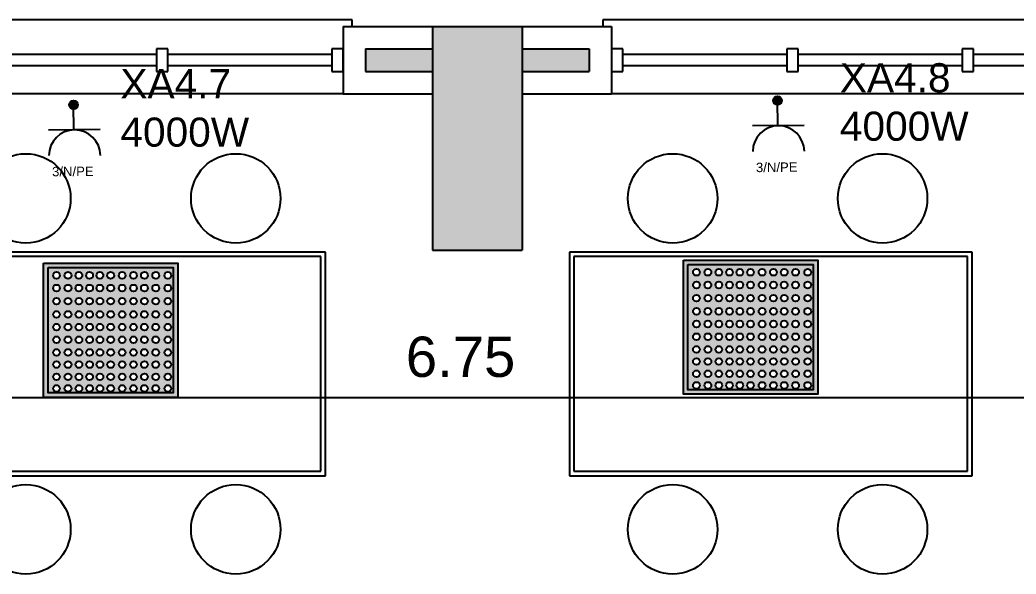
# Model space of a CAD drawing. Header units: metres. Extents: x -11 to 85, y -301 to 135.
# Drawn here: x 38.229 to 42.681, y -101.055 to -98.577 of the extents above; entities that cross this region are included whole.
import ezdxf

# ---------------------------------------------------------------- set-up
doc = ezdxf.new("R2010")
doc.units = ezdxf.units.M
doc.header["$LTSCALE"] = 0.036
doc.header["$PDMODE"] = 2
for name, color, linetype in [('arxitek aorofos', 252, 'Continuous'), ('DIMBLK', 252, 'Continuous'), ('HLEK-SYMBOL', 3, 'Continuous'), ('HLEK_FL001_SYMBOLS', 230, 'Continuous'), ('Parathira', 252, 'Continuous')]:
    doc.layers.add(name, color=color, linetype=linetype)
doc.styles.add('COMU-N', font='arial.ttf')
doc.styles.get("Standard").update_dxf_attribs({"font": 'arial.ttf'})
doc.dimstyles.new('CADWDOT', dxfattribs={"dimscale": 0.1, "dimtxt": 1.8, "dimasz": 0.08, "dimexe": 2, "dimexo": 0, "dimgap": 0.09, "dimtad": 0, "dimrnd": 0.001, "dimzin": 0, "dimdsep": 46, "dimtxsty": 'Standard', "dimblk1": 'ARTDIM', "dimblk2": 'ARTDIM', "dimsah": 1, "dimcen": 0.09, "dimdle": 0.05, "dimse1": 1, "dimse2": 1, "dimadec": 0, "dimazin": 0, "dimtfac": 1, "dimtmove": 0, "dimatfit": 3, "dimldrblk": 'ARTDIM', "dimfxl": 2, "dimtvp": 0.9999, "dimtolj": 1, "dimtzin": 0, "dimarcsym": 0})

# ---------------------------------------------------------------- blocks, each defined once
blk = doc.blocks.new('A$C52D13D70')
at = {"layer": 'Parathira'}
for p, q in [((-0.33, 0.04), (-0.33, -2.44)), ((-0.3, 0.04), (-0.33, 0.04)), ((-0.1, 0), (-0.2, 0)), ((-0.2, 0), (-0.2, -0.05)), ((-0.1, -0.05), (-0.1, 0)), ((0, 0), (0, -2.4)), ((-0.2, -0.05), (-0.1, -0.05)), ((-0.175, -0.05), (-0.175, -0.7833)), ((-0.125, -0.05), (-0.125, -0.7833)), ((-0.1, -0.7833), (-0.2, -0.7833)), ((-0.2, -0.7833), (-0.2, -0.8333)), ((-0.1, -0.8333), (-0.1, -0.7833)), ((-0.2, -0.8333), (-0.1, -0.8333)), ((-0.175, -0.8333), (-0.175, -1.5667)), ((-0.125, -0.8333), (-0.125, -1.5667)), ((-0.1, -1.5667), (-0.2, -1.5667)), ((-0.2, -1.5667), (-0.2, -1.6167)), ((-0.1, -1.6167), (-0.1, -1.5667)), ((-0.2, -1.6167), (-0.1, -1.6167)), ((-0.175, -1.6167), (-0.175, -2.35)), ((-0.125, -1.6167), (-0.125, -2.35)), ((-0.1, -2.35), (-0.2, -2.35)), ((-0.2, -2.35), (-0.2, -2.4)), ((-0.1, -2.4), (-0.1, -2.35)), ((-0.2, -2.4), (-0.1, -2.4)), ((-0.33, -2.44), (-0.3, -2.44))]:
    blk.add_line(p, q, dxfattribs=at)
blk = doc.blocks.new('ARTDIM')
at = {"layer": 'DIMBLK'}
for p, q in [((0, -24.9975), (0, 24.9975)), ((-24.9975, 0), (24.9975, 0))]:
    blk.add_line(p, q, dxfattribs=at)
blk.add_circle((0, 0), 8.25, dxfattribs=at)
blk = doc.blocks.new('*D1093')
at = {"layer": 'arxitek aorofos', "color": 0, "lineweight": -2}
blk.add_line((36.8317, -100.2648), (43.5657, -100.2648), dxfattribs=at)
at = {"layer": 'Defpoints', "color": 0, "transparency": 16777216}
for p in [(36.8237, -99.6075), (43.5737, -99.6075), (43.5737, -100.2648)]:
    blk.add_point(p, dxfattribs=at)
at = {"layer": 'arxitek aorofos', "color": 0, "lineweight": -2, "xscale": 0.008, "yscale": 0.008, "zscale": 0.008, "rotation": 180}
blk.add_blockref('ARTDIM', (36.8237, -100.2648), dxfattribs=at)
at = {"layer": 'arxitek aorofos', "color": 0, "lineweight": -2, "xscale": 0.008, "yscale": 0.008, "zscale": 0.008}
blk.add_blockref('ARTDIM', (43.5737, -100.2648), dxfattribs=at)
at = {"layer": 'arxitek aorofos', "color": 0, "insert": (40.1987, -100.0848), "char_height": 0.18, "attachment_point": 5}
blk.add_mtext('\\A1;6.75', dxfattribs=at)
blk = doc.blocks.new('thranio erga 2')
at = {"layer": 'arxitek aorofos'}
for p, q in [((-8.9619, 41.375), (-8.9619, 40.375)), ((-7.1619, 41.375), (-8.9619, 41.375)), ((-7.1619, 40.375), (-7.1619, 41.375)), ((-8.9419, 41.355), (-8.9419, 40.395)), ((-7.1819, 41.355), (-8.9419, 41.355)), ((-7.1819, 40.395), (-7.1819, 41.355)), ((-8.9419, 40.395), (-7.1819, 40.395)), ((-8.9619, 40.375), (-7.1619, 40.375))]:
    blk.add_line(p, q, dxfattribs=at)
for centre in [(-8.5002, 41.615), (-7.5622, 41.615), (-8.5002, 40.1355), (-7.5622, 40.1355)]:
    blk.add_circle(centre, 0.2, dxfattribs=at)
blk = doc.blocks.new('gJ6_a14')
at = {"linetype": 'Continuous'}
for p, q in [((-0.1176, 0.1119), (0.113, 0.1119)), ((0, 0.1119), (0, 0))]:
    blk.add_line(p, q, dxfattribs=at)
blk.add_arc((-0.0023, 0.2279), 0.1153, 180, 358.9566, dxfattribs=at)
blk = doc.blocks.new('*X1779')
at = {"color": 0}
for p, q in [((15.598, 2.587), (15.737, 2.727)), ((15.598, 2.622), (15.702, 2.727)), ((15.601, 2.607), (15.609, 2.616)), ((15.604, 2.646), (15.605, 2.647)), ((15.605, 2.559), (15.765, 2.719)), ((15.605, 2.577), (15.614, 2.585)), ((15.609, 2.652), (15.618, 2.66)), ((15.614, 2.621), (15.623, 2.63)), ((15.617, 2.536), (15.789, 2.707)), ((15.618, 2.59), (15.627, 2.599)), ((15.623, 2.665), (15.631, 2.674)), ((15.623, 2.559), (15.631, 2.568)), ((15.627, 2.634), (15.636, 2.643)), ((15.631, 2.603), (15.64, 2.612)), ((15.633, 2.516), (15.808, 2.691)), ((15.636, 2.678), (15.645, 2.687)), ((15.636, 2.572), (15.645, 2.581)), ((15.64, 2.647), (15.649, 2.656)), ((15.645, 2.616), (15.654, 2.625)), ((15.649, 2.691), (15.658, 2.7)), ((15.649, 2.585), (15.658, 2.594)), ((15.653, 2.501), (15.824, 2.672)), ((15.654, 2.66), (15.662, 2.669)), ((15.658, 2.63), (15.667, 2.638)), ((15.662, 2.705), (15.671, 2.714)), ((15.662, 2.599), (15.671, 2.607)), ((15.667, 2.674), (15.676, 2.683)), ((15.667, 2.568), (15.676, 2.577)), ((15.671, 2.643), (15.68, 2.652)), ((15.676, 2.718), (15.678, 2.721)), ((15.676, 2.489), (15.836, 2.648)), ((15.676, 2.612), (15.685, 2.621)), ((15.68, 2.687), (15.689, 2.696)), ((15.68, 2.581), (15.689, 2.59)), ((15.685, 2.656), (15.693, 2.665)), ((15.689, 2.625), (15.698, 2.634)), ((15.693, 2.7), (15.702, 2.709)), ((15.693, 2.594), (15.702, 2.603)), ((15.698, 2.669), (15.707, 2.678)), ((15.698, 2.563), (15.707, 2.572)), ((15.702, 2.638), (15.711, 2.647)), ((15.705, 2.482), (15.843, 2.62)), ((15.707, 2.714), (15.715, 2.722)), ((15.707, 2.607), (15.715, 2.616)), ((15.711, 2.683), (15.72, 2.691)), ((15.711, 2.577), (15.72, 2.585)), ((15.715, 2.652), (15.724, 2.66)), ((15.72, 2.727), (15.721, 2.728)), ((15.72, 2.621), (15.729, 2.63)), ((15.724, 2.696), (15.733, 2.705)), ((15.724, 2.59), (15.733, 2.599)), ((15.729, 2.665), (15.738, 2.674)), ((15.729, 2.559), (15.738, 2.568)), ((15.733, 2.634), (15.742, 2.643)), ((15.738, 2.709), (15.746, 2.718)), ((15.738, 2.603), (15.746, 2.612)), ((15.741, 2.482), (15.842, 2.584)), ((15.742, 2.678), (15.751, 2.687)), ((15.742, 2.572), (15.751, 2.581)), ((15.746, 2.647), (15.755, 2.656)), ((15.751, 2.722), (15.752, 2.724)), ((15.751, 2.616), (15.76, 2.625)), ((15.755, 2.691), (15.764, 2.7)), ((15.755, 2.585), (15.764, 2.594)), ((15.76, 2.66), (15.768, 2.669)), ((15.764, 2.63), (15.773, 2.638)), ((15.768, 2.705), (15.777, 2.714)), ((15.768, 2.599), (15.777, 2.607)), ((15.773, 2.674), (15.782, 2.683)), ((15.773, 2.568), (15.782, 2.577)), ((15.777, 2.643), (15.786, 2.652)), ((15.782, 2.612), (15.791, 2.621)), ((15.786, 2.687), (15.795, 2.696)), ((15.786, 2.581), (15.795, 2.59)), ((15.791, 2.656), (15.799, 2.665)), ((15.795, 2.625), (15.804, 2.634)), ((15.799, 2.594), (15.808, 2.603)), ((15.804, 2.669), (15.813, 2.678)), ((15.804, 2.563), (15.813, 2.572)), ((15.808, 2.638), (15.817, 2.647)), ((15.813, 2.607), (15.822, 2.616)), ((15.817, 2.577), (15.826, 2.585)), ((15.822, 2.652), (15.83, 2.66)), ((15.826, 2.621), (15.835, 2.63)), ((15.83, 2.59), (15.839, 2.599)), ((15.839, 2.634), (15.84, 2.635)), ((15.844, 2.603), (15.844, 2.603)), ((15.611, 2.547), (15.618, 2.554)), ((15.627, 2.528), (15.636, 2.537)), ((15.64, 2.541), (15.649, 2.55)), ((15.645, 2.51), (15.654, 2.519)), ((15.654, 2.554), (15.662, 2.563)), ((15.658, 2.523), (15.667, 2.532)), ((15.664, 2.494), (15.671, 2.501)), ((15.671, 2.537), (15.68, 2.546)), ((15.676, 2.506), (15.685, 2.515)), ((15.685, 2.55), (15.693, 2.559)), ((15.689, 2.519), (15.698, 2.528)), ((15.693, 2.488), (15.702, 2.497)), ((15.702, 2.532), (15.711, 2.541)), ((15.707, 2.501), (15.715, 2.51)), ((15.715, 2.546), (15.724, 2.554)), ((15.72, 2.515), (15.729, 2.523)), ((15.724, 2.484), (15.733, 2.493)), ((15.733, 2.528), (15.742, 2.537)), ((15.738, 2.497), (15.746, 2.506)), ((15.746, 2.541), (15.755, 2.55)), ((15.751, 2.51), (15.76, 2.519)), ((15.76, 2.554), (15.768, 2.563)), ((15.764, 2.523), (15.773, 2.532)), ((15.768, 2.493), (15.777, 2.501)), ((15.777, 2.537), (15.786, 2.546)), ((15.782, 2.506), (15.791, 2.515)), ((15.791, 2.55), (15.799, 2.559)), ((15.795, 2.519), (15.804, 2.528)), ((15.808, 2.532), (15.817, 2.541)), ((15.822, 2.546), (15.83, 2.554)), ((15.835, 2.559), (15.835, 2.56))]:
    blk.add_line(p, q, dxfattribs=at)
blk = doc.blocks.new('GJ6_A78')
at = {"layer": 'HLEK-SYMBOL', "color": 0, "linetype": 'Continuous'}
blk.add_circle((0, 0), 0.0989, dxfattribs=at)
at = {"layer": 'HLEK-SYMBOL', "color": 0, "xscale": 0.8, "yscale": 0.8, "zscale": 0.8}
blk.add_blockref('*X1779', (-12.576, -2.084), dxfattribs=at)
blk = doc.blocks.new('priza')
at = {"layer": 'HLEK_FL001_SYMBOLS', "rotation": 180}
blk.add_blockref('gJ6_a14', (87.4, -100.4952), dxfattribs=at)
at = {"layer": 'HLEK_FL001_SYMBOLS', "xscale": 0.1951472641207488, "yscale": 0.1951472641207488, "zscale": 0.1951472641207488}
blk.add_blockref('GJ6_A78', (87.4, -100.4953), dxfattribs=at)
blk = doc.blocks.new('biomixaniki priza 1')
at = {"layer": 'HLEK_FL001_SYMBOLS'}
blk.add_blockref('priza', (376.9186, 124.9321), dxfattribs=at)
at = {"layer": 'HLEK_FL001_SYMBOLS', "ltscale": 5}
blk.add_text('3/N/PE', height=0.042, dxfattribs=at).set_placement((464.2192, 24.1181))
blk = doc.blocks.new('led 46W tetragono')
at = {"layer": 'HLEK_FL001_SYMBOLS'}
h = blk.add_hatch(color=256, dxfattribs=at)
h.dxf.hatch_style = 1
h.paths.add_polyline_path([(104.7283, -8.1225), (104.7283, -8.7225), (105.3283, -8.7225), (105.3283, -8.1225)])
h.paths.add_polyline_path([(105.3083, -8.1425), (105.3083, -8.7025), (104.7483, -8.7025), (104.7483, -8.1425)], flags=16)
h.paths.add_polyline_path([(104.9493, -8.1771, -1), (104.9193, -8.1771, -1)], flags=0)
h.paths.add_polyline_path([(104.9954, -8.1771, -1), (104.9654, -8.1771, -1)], flags=0)
h.paths.add_polyline_path([(104.9014, -8.1771, -1), (104.8714, -8.1771, -1)], flags=0)
h.paths.add_polyline_path([(105.0432, -8.1771, -1), (105.0133, -8.1771, -1)], flags=0)
h.paths.add_polyline_path([(104.9493, -8.2338, -1), (104.9193, -8.2338, -1)], flags=0)
h.paths.add_polyline_path([(104.9954, -8.2338, -1), (104.9654, -8.2338, -1)], flags=0)
h.paths.add_polyline_path([(104.9014, -8.2338, -1), (104.8714, -8.2338, -1)], flags=0)
h.paths.add_polyline_path([(104.8526, -8.1771, -1), (104.8227, -8.1771, -1)], flags=0)
h.paths.add_polyline_path([(105.0432, -8.2338, -1), (105.0133, -8.2338, -1)], flags=0)
h.paths.add_polyline_path([(105.0946, -8.1771, -1), (105.0647, -8.1771, -1)], flags=0)
h.paths.add_polyline_path([(104.8526, -8.2338, -1), (104.8227, -8.2338, -1)], flags=0)
h.paths.add_polyline_path([(105.0946, -8.2338, -1), (105.0647, -8.2338, -1)], flags=0)
h.paths.add_polyline_path([(104.9493, -8.2927, -1), (104.9193, -8.2927, -1)], flags=0)
h.paths.add_polyline_path([(104.9954, -8.2927, -1), (104.9654, -8.2927, -1)], flags=0)
h.paths.add_polyline_path([(104.8012, -8.1771, -1), (104.7713, -8.1771, -1)], flags=0)
h.paths.add_polyline_path([(104.9014, -8.2927, -1), (104.8714, -8.2927, -1)], flags=0)
h.paths.add_polyline_path([(105.0432, -8.2927, -1), (105.0133, -8.2927, -1)], flags=0)
h.paths.add_polyline_path([(105.1452, -8.1771, -1), (105.1152, -8.1771, -1)], flags=0)
h.paths.add_polyline_path([(104.8012, -8.2338, -1), (104.7713, -8.2338, -1)], flags=0)
h.paths.add_polyline_path([(104.8526, -8.2927, -1), (104.8227, -8.2927, -1)], flags=0)
h.paths.add_polyline_path([(105.1452, -8.2338, -1), (105.1152, -8.2338, -1)], flags=0)
h.paths.add_polyline_path([(105.0946, -8.2927, -1), (105.0647, -8.2927, -1)], flags=0)
h.paths.add_polyline_path([(104.9493, -8.3517, -1), (104.9193, -8.3517, -1)], flags=0)
h.paths.add_polyline_path([(104.9954, -8.3517, -1), (104.9654, -8.3517, -1)], flags=0)
h.paths.add_polyline_path([(105.1939, -8.1771, -1), (105.164, -8.1771, -1)], flags=0)
h.paths.add_polyline_path([(104.9014, -8.3517, -1), (104.8714, -8.3517, -1)], flags=0)
h.paths.add_polyline_path([(105.0432, -8.3517, -1), (105.0133, -8.3517, -1)], flags=0)
h.paths.add_polyline_path([(104.8012, -8.2927, -1), (104.7713, -8.2927, -1)], flags=0)
h.paths.add_polyline_path([(105.1452, -8.2927, -1), (105.1152, -8.2927, -1)], flags=0)
h.paths.add_polyline_path([(105.1939, -8.2338, -1), (105.164, -8.2338, -1)], flags=0)
h.paths.add_polyline_path([(104.8526, -8.3517, -1), (104.8227, -8.3517, -1)], flags=0)
h.paths.add_polyline_path([(105.0946, -8.3517, -1), (105.0647, -8.3517, -1)], flags=0)
h.paths.add_polyline_path([(105.1939, -8.2927, -1), (105.164, -8.2927, -1)], flags=0)
h.paths.add_polyline_path([(105.2445, -8.1771, -1), (105.2145, -8.1771, -1)], flags=0)
h.paths.add_polyline_path([(104.8012, -8.3517, -1), (104.7713, -8.3517, -1)], flags=0)
h.paths.add_polyline_path([(104.9493, -8.4083, -1), (104.9193, -8.4083, -1)], flags=0)
h.paths.add_polyline_path([(104.9954, -8.4083, -1), (104.9654, -8.4083, -1)], flags=0)
h.paths.add_polyline_path([(105.1452, -8.3517, -1), (105.1152, -8.3517, -1)], flags=0)
h.paths.add_polyline_path([(104.9014, -8.4083, -1), (104.8714, -8.4083, -1)], flags=0)
h.paths.add_polyline_path([(105.0432, -8.4083, -1), (105.0133, -8.4083, -1)], flags=0)
h.paths.add_polyline_path([(105.2445, -8.2338, -1), (105.2145, -8.2338, -1)], flags=0)
h.paths.add_polyline_path([(104.8526, -8.4083, -1), (104.8227, -8.4083, -1)], flags=0)
h.paths.add_polyline_path([(105.0946, -8.4083, -1), (105.0647, -8.4083, -1)], flags=0)
h.paths.add_polyline_path([(105.1939, -8.3517, -1), (105.164, -8.3517, -1)], flags=0)
h.paths.add_polyline_path([(105.2445, -8.2927, -1), (105.2145, -8.2927, -1)], flags=0)
h.paths.add_polyline_path([(104.8012, -8.4083, -1), (104.7713, -8.4083, -1)], flags=0)
h.paths.add_polyline_path([(105.1452, -8.4083, -1), (105.1152, -8.4083, -1)], flags=0)
h.paths.add_polyline_path([(105.2985, -8.1771, -1), (105.2686, -8.1771, -1)], flags=0)
h.paths.add_polyline_path([(104.9493, -8.465, -1), (104.9193, -8.465, -1)], flags=0)
h.paths.add_polyline_path([(104.9954, -8.465, -1), (104.9654, -8.465, -1)], flags=0)
h.paths.add_polyline_path([(104.9014, -8.465, -1), (104.8714, -8.465, -1)], flags=0)
h.paths.add_polyline_path([(105.0432, -8.465, -1), (105.0133, -8.465, -1)], flags=0)
h.paths.add_polyline_path([(105.2985, -8.2338, -1), (105.2686, -8.2338, -1)], flags=0)
h.paths.add_polyline_path([(105.2445, -8.3517, -1), (105.2145, -8.3517, -1)], flags=0)
h.paths.add_polyline_path([(104.8526, -8.465, -1), (104.8227, -8.465, -1)], flags=0)
h.paths.add_polyline_path([(105.1939, -8.4083, -1), (105.164, -8.4083, -1)], flags=0)
h.paths.add_polyline_path([(105.0946, -8.465, -1), (105.0647, -8.465, -1)], flags=0)
h.paths.add_polyline_path([(105.2985, -8.2927, -1), (105.2686, -8.2927, -1)], flags=0)
h.paths.add_polyline_path([(104.8012, -8.465, -1), (104.7713, -8.465, -1)], flags=0)
h.paths.add_polyline_path([(105.1452, -8.465, -1), (105.1152, -8.465, -1)], flags=0)
h.paths.add_polyline_path([(105.2445, -8.4083, -1), (105.2145, -8.4083, -1)], flags=0)
h.paths.add_polyline_path([(104.9493, -8.5217, -1), (104.9193, -8.5217, -1)], flags=0)
h.paths.add_polyline_path([(104.9954, -8.5217, -1), (104.9654, -8.5217, -1)], flags=0)
h.paths.add_polyline_path([(105.2985, -8.3517, -1), (105.2686, -8.3517, -1)], flags=0)
h.paths.add_polyline_path([(104.9014, -8.5217, -1), (104.8714, -8.5217, -1)], flags=0)
h.paths.add_polyline_path([(105.0432, -8.5217, -1), (105.0133, -8.5217, -1)], flags=0)
h.paths.add_polyline_path([(105.1939, -8.465, -1), (105.164, -8.465, -1)], flags=0)
h.paths.add_polyline_path([(104.8526, -8.5217, -1), (104.8227, -8.5217, -1)], flags=0)
h.paths.add_polyline_path([(105.0946, -8.5217, -1), (105.0647, -8.5217, -1)], flags=0)
h.paths.add_polyline_path([(104.8012, -8.5217, -1), (104.7713, -8.5217, -1)], flags=0)
h.paths.add_polyline_path([(105.1452, -8.5217, -1), (105.1152, -8.5217, -1)], flags=0)
h.paths.add_polyline_path([(105.2985, -8.4083, -1), (105.2686, -8.4083, -1)], flags=0)
h.paths.add_polyline_path([(105.2445, -8.465, -1), (105.2145, -8.465, -1)], flags=0)
h.paths.add_polyline_path([(104.9493, -8.5761, -1), (104.9193, -8.5761, -1)], flags=0)
h.paths.add_polyline_path([(104.9954, -8.5761, -1), (104.9654, -8.5761, -1)], flags=0)
h.paths.add_polyline_path([(105.1939, -8.5217, -1), (105.164, -8.5217, -1)], flags=0)
h.paths.add_polyline_path([(104.9014, -8.5761, -1), (104.8714, -8.5761, -1)], flags=0)
h.paths.add_polyline_path([(105.0432, -8.5761, -1), (105.0133, -8.5761, -1)], flags=0)
h.paths.add_polyline_path([(104.8526, -8.5761, -1), (104.8227, -8.5761, -1)], flags=0)
h.paths.add_polyline_path([(105.0946, -8.5761, -1), (105.0647, -8.5761, -1)], flags=0)
h.paths.add_polyline_path([(105.2985, -8.465, -1), (105.2686, -8.465, -1)], flags=0)
h.paths.add_polyline_path([(104.8012, -8.5761, -1), (104.7713, -8.5761, -1)], flags=0)
h.paths.add_polyline_path([(105.2445, -8.5217, -1), (105.2145, -8.5217, -1)], flags=0)
h.paths.add_polyline_path([(105.1452, -8.5761, -1), (105.1152, -8.5761, -1)], flags=0)
h.paths.add_polyline_path([(105.1939, -8.5761, -1), (105.164, -8.5761, -1)], flags=0)
h.paths.add_polyline_path([(104.9493, -8.6305, -1), (104.9193, -8.6305, -1)], flags=0)
h.paths.add_polyline_path([(104.9954, -8.6305, -1), (104.9654, -8.6305, -1)], flags=0)
h.paths.add_polyline_path([(104.9014, -8.6305, -1), (104.8714, -8.6305, -1)], flags=0)
h.paths.add_polyline_path([(105.0432, -8.6305, -1), (105.0133, -8.6305, -1)], flags=0)
h.paths.add_polyline_path([(105.2985, -8.5217, -1), (105.2686, -8.5217, -1)], flags=0)
h.paths.add_polyline_path([(104.8526, -8.6305, -1), (104.8227, -8.6305, -1)], flags=0)
h.paths.add_polyline_path([(105.0946, -8.6305, -1), (105.0647, -8.6305, -1)], flags=0)
h.paths.add_polyline_path([(105.2445, -8.5761, -1), (105.2145, -8.5761, -1)], flags=0)
h.paths.add_polyline_path([(104.8012, -8.6305, -1), (104.7713, -8.6305, -1)], flags=0)
h.paths.add_polyline_path([(105.1452, -8.6305, -1), (105.1152, -8.6305, -1)], flags=0)
h.paths.add_polyline_path([(105.1939, -8.6305, -1), (105.164, -8.6305, -1)], flags=0)
h.paths.add_polyline_path([(104.9493, -8.6826, -1), (104.9193, -8.6826, -1)], flags=0)
h.paths.add_polyline_path([(104.9954, -8.6826, -1), (104.9654, -8.6826, -1)], flags=0)
h.paths.add_polyline_path([(105.2985, -8.5761, -1), (105.2686, -8.5761, -1)], flags=0)
h.paths.add_polyline_path([(104.9014, -8.6826, -1), (104.8714, -8.6826, -1)], flags=0)
h.paths.add_polyline_path([(105.0432, -8.6826, -1), (105.0133, -8.6826, -1)], flags=0)
h.paths.add_polyline_path([(104.8526, -8.6826, -1), (104.8227, -8.6826, -1)], flags=0)
h.paths.add_polyline_path([(105.0946, -8.6826, -1), (105.0647, -8.6826, -1)], flags=0)
h.paths.add_polyline_path([(105.2445, -8.6305, -1), (105.2145, -8.6305, -1)], flags=0)
h.paths.add_polyline_path([(104.8012, -8.6826, -1), (104.7713, -8.6826, -1)], flags=0)
h.paths.add_polyline_path([(105.1452, -8.6826, -1), (105.1152, -8.6826, -1)], flags=0)
h.paths.add_polyline_path([(105.1939, -8.6826, -1), (105.164, -8.6826, -1)], flags=0)
h.paths.add_polyline_path([(105.2985, -8.6305, -1), (105.2686, -8.6305, -1)], flags=0)
h.paths.add_polyline_path([(105.2445, -8.6826, -1), (105.2145, -8.6826, -1)], flags=0)
h.paths.add_polyline_path([(105.2985, -8.6826, -1), (105.2686, -8.6826, -1)], flags=0)
h = blk.add_hatch(color=181, dxfattribs=at)
h.dxf.hatch_style = 1
h.paths.add_polyline_path([(104.7483, -8.1425), (104.7483, -8.7025), (105.3083, -8.7025), (105.3083, -8.1425)])
h.paths.add_polyline_path([(104.9954, -8.3517, -1), (104.9654, -8.3517, -1)], flags=16)
h.paths.add_polyline_path([(105.0432, -8.3517, -1), (105.0133, -8.3517, -1)], flags=16)
h.paths.add_polyline_path([(104.9654, -8.2927, -1), (104.9954, -8.2927, -1)], flags=16)
h.paths.add_polyline_path([(105.0133, -8.2927, -1), (105.0432, -8.2927, -1)], flags=16)
h.paths.add_polyline_path([(104.9493, -8.3517, -1), (104.9193, -8.3517, -1)], flags=16)
h.paths.add_polyline_path([(104.9193, -8.2927, -1), (104.9493, -8.2927, -1)], flags=16)
h.paths.add_polyline_path([(105.0946, -8.3517, -1), (105.0647, -8.3517, -1)], flags=16)
h.paths.add_polyline_path([(105.0647, -8.2927, -1), (105.0946, -8.2927, -1)], flags=16)
h.paths.add_polyline_path([(104.9954, -8.4083, -1), (104.9654, -8.4083, -1)], flags=16)
h.paths.add_polyline_path([(105.0432, -8.4083, -1), (105.0133, -8.4083, -1)], flags=16)
h.paths.add_polyline_path([(104.9654, -8.2338, -1), (104.9954, -8.2338, -1)], flags=16)
h.paths.add_polyline_path([(105.0133, -8.2338, -1), (105.0432, -8.2338, -1)], flags=16)
h.paths.add_polyline_path([(104.9493, -8.4083, -1), (104.9193, -8.4083, -1)], flags=16)
h.paths.add_polyline_path([(105.0946, -8.4083, -1), (105.0647, -8.4083, -1)], flags=16)
h.paths.add_polyline_path([(104.9193, -8.2338, -1), (104.9493, -8.2338, -1)], flags=16)
h.paths.add_polyline_path([(105.0647, -8.2338, -1), (105.0946, -8.2338, -1)], flags=16)
h.paths.add_polyline_path([(104.9014, -8.3517, -1), (104.8714, -8.3517, -1)], flags=16)
h.paths.add_polyline_path([(104.8714, -8.2927, -1), (104.9014, -8.2927, -1)], flags=16)
h.paths.add_polyline_path([(105.1452, -8.3517, -1), (105.1152, -8.3517, -1)], flags=16)
h.paths.add_polyline_path([(105.1152, -8.2927, -1), (105.1452, -8.2927, -1)], flags=16)
h.paths.add_polyline_path([(104.9954, -8.465, -1), (104.9654, -8.465, -1)], flags=16)
h.paths.add_polyline_path([(105.0432, -8.465, -1), (105.0133, -8.465, -1)], flags=16)
h.paths.add_polyline_path([(104.9014, -8.4083, -1), (104.8714, -8.4083, -1)], flags=16)
h.paths.add_polyline_path([(104.8714, -8.2338, -1), (104.9014, -8.2338, -1)], flags=16)
h.paths.add_polyline_path([(104.9654, -8.1771, -1), (104.9954, -8.1771, -1)], flags=16)
h.paths.add_polyline_path([(105.0133, -8.1771, -1), (105.0432, -8.1771, -1)], flags=16)
h.paths.add_polyline_path([(105.1452, -8.4083, -1), (105.1152, -8.4083, -1)], flags=16)
h.paths.add_polyline_path([(104.9493, -8.465, -1), (104.9193, -8.465, -1)], flags=16)
h.paths.add_polyline_path([(105.1152, -8.2338, -1), (105.1452, -8.2338, -1)], flags=16)
h.paths.add_polyline_path([(105.0946, -8.465, -1), (105.0647, -8.465, -1)], flags=16)
h.paths.add_polyline_path([(104.9193, -8.1771, -1), (104.9493, -8.1771, -1)], flags=16)
h.paths.add_polyline_path([(105.0647, -8.1771, -1), (105.0946, -8.1771, -1)], flags=16)
h.paths.add_polyline_path([(104.8526, -8.3517, -1), (104.8227, -8.3517, -1)], flags=16)
h.paths.add_polyline_path([(104.8227, -8.2927, -1), (104.8526, -8.2927, -1)], flags=16)
h.paths.add_polyline_path([(105.1939, -8.3517, -1), (105.164, -8.3517, -1)], flags=16)
h.paths.add_polyline_path([(105.164, -8.2927, -1), (105.1939, -8.2927, -1)], flags=16)
h.paths.add_polyline_path([(104.9014, -8.465, -1), (104.8714, -8.465, -1)], flags=16)
h.paths.add_polyline_path([(104.8526, -8.4083, -1), (104.8227, -8.4083, -1)], flags=16)
h.paths.add_polyline_path([(105.1452, -8.465, -1), (105.1152, -8.465, -1)], flags=16)
h.paths.add_polyline_path([(104.8714, -8.1771, -1), (104.9014, -8.1771, -1)], flags=16)
h.paths.add_polyline_path([(104.8227, -8.2338, -1), (104.8526, -8.2338, -1)], flags=16)
h.paths.add_polyline_path([(105.1939, -8.4083, -1), (105.164, -8.4083, -1)], flags=16)
h.paths.add_polyline_path([(105.1152, -8.1771, -1), (105.1452, -8.1771, -1)], flags=16)
h.paths.add_polyline_path([(104.9954, -8.5217, -1), (104.9654, -8.5217, -1)], flags=16)
h.paths.add_polyline_path([(105.0432, -8.5217, -1), (105.0133, -8.5217, -1)], flags=16)
h.paths.add_polyline_path([(105.164, -8.2338, -1), (105.1939, -8.2338, -1)], flags=16)
h.paths.add_polyline_path([(104.9493, -8.5217, -1), (104.9193, -8.5217, -1)], flags=16)
h.paths.add_polyline_path([(105.0946, -8.5217, -1), (105.0647, -8.5217, -1)], flags=16)
h.paths.add_polyline_path([(104.8526, -8.465, -1), (104.8227, -8.465, -1)], flags=16)
h.paths.add_polyline_path([(104.8012, -8.3517, -1), (104.7713, -8.3517, -1)], flags=16)
h.paths.add_polyline_path([(104.7713, -8.2927, -1), (104.8012, -8.2927, -1)], flags=16)
h.paths.add_polyline_path([(104.8227, -8.1771, -1), (104.8526, -8.1771, -1)], flags=16)
h.paths.add_polyline_path([(105.1939, -8.465, -1), (105.164, -8.465, -1)], flags=16)
h.paths.add_polyline_path([(105.2445, -8.3517, -1), (105.2145, -8.3517, -1)], flags=16)
h.paths.add_polyline_path([(104.9014, -8.5217, -1), (104.8714, -8.5217, -1)], flags=16)
h.paths.add_polyline_path([(105.2145, -8.2927, -1), (105.2445, -8.2927, -1)], flags=16)
h.paths.add_polyline_path([(105.164, -8.1771, -1), (105.1939, -8.1771, -1)], flags=16)
h.paths.add_polyline_path([(104.8012, -8.4083, -1), (104.7713, -8.4083, -1)], flags=16)
h.paths.add_polyline_path([(105.1452, -8.5217, -1), (105.1152, -8.5217, -1)], flags=16)
h.paths.add_polyline_path([(104.7713, -8.2338, -1), (104.8012, -8.2338, -1)], flags=16)
h.paths.add_polyline_path([(105.2445, -8.4083, -1), (105.2145, -8.4083, -1)], flags=16)
h.paths.add_polyline_path([(105.2145, -8.2338, -1), (105.2445, -8.2338, -1)], flags=16)
h.paths.add_polyline_path([(104.9954, -8.5761, -1), (104.9654, -8.5761, -1)], flags=16)
h.paths.add_polyline_path([(105.0432, -8.5761, -1), (105.0133, -8.5761, -1)], flags=16)
h.paths.add_polyline_path([(104.8526, -8.5217, -1), (104.8227, -8.5217, -1)], flags=16)
h.paths.add_polyline_path([(104.8012, -8.465, -1), (104.7713, -8.465, -1)], flags=16)
h.paths.add_polyline_path([(104.9493, -8.5761, -1), (104.9193, -8.5761, -1)], flags=16)
h.paths.add_polyline_path([(105.0946, -8.5761, -1), (105.0647, -8.5761, -1)], flags=16)
h.paths.add_polyline_path([(105.1939, -8.5217, -1), (105.164, -8.5217, -1)], flags=16)
h.paths.add_polyline_path([(104.7713, -8.1771, -1), (104.8012, -8.1771, -1)], flags=16)
h.paths.add_polyline_path([(105.2445, -8.465, -1), (105.2145, -8.465, -1)], flags=16)
h.paths.add_polyline_path([(105.2145, -8.1771, -1), (105.2445, -8.1771, -1)], flags=16)
h.paths.add_polyline_path([(104.9014, -8.5761, -1), (104.8714, -8.5761, -1)], flags=16)
h.paths.add_polyline_path([(105.1452, -8.5761, -1), (105.1152, -8.5761, -1)], flags=16)
h.paths.add_polyline_path([(105.2985, -8.3517, -1), (105.2686, -8.3517, -1)], flags=16)
h.paths.add_polyline_path([(105.2686, -8.2927, -1), (105.2985, -8.2927, -1)], flags=16)
h.paths.add_polyline_path([(105.2985, -8.4083, -1), (105.2686, -8.4083, -1)], flags=16)
h.paths.add_polyline_path([(104.8012, -8.5217, -1), (104.7713, -8.5217, -1)], flags=16)
h.paths.add_polyline_path([(105.2686, -8.2338, -1), (105.2985, -8.2338, -1)], flags=16)
h.paths.add_polyline_path([(105.2445, -8.5217, -1), (105.2145, -8.5217, -1)], flags=16)
h.paths.add_polyline_path([(104.8526, -8.5761, -1), (104.8227, -8.5761, -1)], flags=16)
h.paths.add_polyline_path([(104.9954, -8.6305, -1), (104.9654, -8.6305, -1)], flags=16)
h.paths.add_polyline_path([(105.1939, -8.5761, -1), (105.164, -8.5761, -1)], flags=16)
h.paths.add_polyline_path([(105.0432, -8.6305, -1), (105.0133, -8.6305, -1)], flags=16)
h.paths.add_polyline_path([(104.9493, -8.6305, -1), (104.9193, -8.6305, -1)], flags=16)
h.paths.add_polyline_path([(105.2985, -8.465, -1), (105.2686, -8.465, -1)], flags=16)
h.paths.add_polyline_path([(105.0946, -8.6305, -1), (105.0647, -8.6305, -1)], flags=16)
h.paths.add_polyline_path([(105.2686, -8.1771, -1), (105.2985, -8.1771, -1)], flags=16)
h.paths.add_polyline_path([(104.9014, -8.6305, -1), (104.8714, -8.6305, -1)], flags=16)
h.paths.add_polyline_path([(105.1452, -8.6305, -1), (105.1152, -8.6305, -1)], flags=16)
h.paths.add_polyline_path([(104.8012, -8.5761, -1), (104.7713, -8.5761, -1)], flags=16)
h.paths.add_polyline_path([(105.2445, -8.5761, -1), (105.2145, -8.5761, -1)], flags=16)
h.paths.add_polyline_path([(105.2985, -8.5217, -1), (105.2686, -8.5217, -1)], flags=16)
h.paths.add_polyline_path([(104.8526, -8.6305, -1), (104.8227, -8.6305, -1)], flags=16)
h.paths.add_polyline_path([(105.1939, -8.6305, -1), (105.164, -8.6305, -1)], flags=16)
h.paths.add_polyline_path([(104.9954, -8.6826, -1), (104.9654, -8.6826, -1)], flags=16)
h.paths.add_polyline_path([(105.0432, -8.6826, -1), (105.0133, -8.6826, -1)], flags=16)
h.paths.add_polyline_path([(104.9493, -8.6826, -1), (104.9193, -8.6826, -1)], flags=16)
h.paths.add_polyline_path([(105.0946, -8.6826, -1), (105.0647, -8.6826, -1)], flags=16)
h.paths.add_polyline_path([(104.8012, -8.6305, -1), (104.7713, -8.6305, -1)], flags=16)
h.paths.add_polyline_path([(104.9014, -8.6826, -1), (104.8714, -8.6826, -1)], flags=16)
h.paths.add_polyline_path([(105.2985, -8.5761, -1), (105.2686, -8.5761, -1)], flags=16)
h.paths.add_polyline_path([(105.1452, -8.6826, -1), (105.1152, -8.6826, -1)], flags=16)
h.paths.add_polyline_path([(105.2445, -8.6305, -1), (105.2145, -8.6305, -1)], flags=16)
h.paths.add_polyline_path([(104.8526, -8.6826, -1), (104.8227, -8.6826, -1)], flags=16)
h.paths.add_polyline_path([(105.1939, -8.6826, -1), (105.164, -8.6826, -1)], flags=16)
h.paths.add_polyline_path([(105.2985, -8.6305, -1), (105.2686, -8.6305, -1)], flags=16)
h.paths.add_polyline_path([(104.8012, -8.6826, -1), (104.7713, -8.6826, -1)], flags=16)
h.paths.add_polyline_path([(105.2445, -8.6826, -1), (105.2145, -8.6826, -1)], flags=16)
h.paths.add_polyline_path([(105.2985, -8.6826, -1), (105.2686, -8.6826, -1)], flags=16)
for points in [[(104.7283, -8.1225), (105.3283, -8.1225), (105.3283, -8.7225), (104.7283, -8.7225)], [(104.7483, -8.1425), (105.3083, -8.1425), (105.3083, -8.7025), (104.7483, -8.7025)]]:
    blk.add_lwpolyline(points, close=True, dxfattribs=at)
for centre in [(104.7862, -8.1771), (104.8377, -8.1771), (104.8864, -8.1771), (104.9343, -8.1771), (104.9804, -8.1771), (105.0282, -8.1771), (105.0797, -8.1771), (105.1302, -8.1771), (105.1789, -8.1771), (105.2295, -8.1771), (105.2835, -8.1771), (104.7862, -8.2338), (104.8377, -8.2338), (104.8864, -8.2338), (104.9343, -8.2338), (104.9804, -8.2338), (105.0282, -8.2338), (105.0797, -8.2338), (105.1302, -8.2338), (105.1789, -8.2338), (105.2295, -8.2338), (105.2835, -8.2338), (104.7862, -8.2927), (104.8377, -8.2927), (104.8864, -8.2927), (104.9343, -8.2927), (104.9804, -8.2927), (105.0282, -8.2927), (105.0797, -8.2927), (105.1302, -8.2927), (105.1789, -8.2927), (105.2295, -8.2927), (105.2835, -8.2927), (104.7862, -8.3517), (104.8377, -8.3517), (104.8864, -8.3517), (104.9343, -8.3517), (104.9804, -8.3517), (105.0282, -8.3517), (105.0797, -8.3517), (105.1302, -8.3517), (105.1789, -8.3517), (105.2295, -8.3517), (105.2835, -8.3517), (104.7862, -8.4083), (104.8377, -8.4083), (104.8864, -8.4083), (104.9343, -8.4083), (104.9804, -8.4083), (105.0282, -8.4083), (105.0797, -8.4083), (105.1302, -8.4083), (105.1789, -8.4083), (105.2295, -8.4083), (105.2835, -8.4083), (104.7862, -8.465), (104.8377, -8.465), (104.8864, -8.465), (104.9343, -8.465), (104.9804, -8.465), (105.0282, -8.465), (105.0797, -8.465), (105.1302, -8.465), (105.1789, -8.465), (105.2295, -8.465), (105.2835, -8.465), (104.7862, -8.5217), (104.8377, -8.5217), (104.8864, -8.5217), (104.9343, -8.5217), (104.9804, -8.5217), (105.0282, -8.5217), (105.0797, -8.5217), (105.1302, -8.5217), (105.1789, -8.5217), (105.2295, -8.5217), (105.2835, -8.5217), (104.7862, -8.5761), (104.8377, -8.5761), (104.8864, -8.5761), (104.9343, -8.5761), (104.9804, -8.5761), (105.0282, -8.5761), (105.0797, -8.5761), (105.1302, -8.5761), (105.1789, -8.5761), (105.2295, -8.5761), (105.2835, -8.5761), (104.7862, -8.6305), (104.8377, -8.6305), (104.8864, -8.6305), (104.9343, -8.6305), (104.9804, -8.6305), (105.0282, -8.6305), (105.0797, -8.6305), (105.1302, -8.6305), (105.1789, -8.6305), (105.2295, -8.6305), (105.2835, -8.6305), (104.7862, -8.6826), (104.8377, -8.6826), (104.8864, -8.6826), (104.9343, -8.6826), (104.9804, -8.6826), (105.0282, -8.6826), (105.0797, -8.6826), (105.1302, -8.6826), (105.1789, -8.6826), (105.2295, -8.6826), (105.2835, -8.6826)]:
    blk.add_circle(centre, 0.015, dxfattribs=at)

msp = doc.modelspace()

# ---------------------------------------------------------------- hatches: boundary and pattern name
at = {"layer": 'arxitek aorofos'}
for points in [[(40.4737, -98.6075), (40.0737, -98.6075), (40.0737, -99.6075), (40.4737, -99.6075)], [(40.0737, -98.8075), (40.0737, -98.7075), (39.7737, -98.7075), (39.7737, -98.8075)], [(40.7737, -98.7075), (40.4737, -98.7075), (40.4737, -98.8075), (40.7737, -98.8075)]]:
    msp.add_hatch(color=256, dxfattribs=at).paths.add_polyline_path(points)

# ---------------------------------------------------------------- linework, layer by layer
for p, q in [((39.6737, -98.6075), (39.6737, -98.9075)), ((39.6737, -98.6075), (40.0737, -98.6075)), ((40.0737, -98.6075), (40.4737, -98.6075)), ((40.0737, -98.6075), (40.0737, -99.6075)), ((40.4737, -98.6075), (40.4737, -99.6075)), ((40.4737, -98.6075), (40.8737, -98.6075)), ((40.8737, -98.6075), (40.8737, -98.9075)), ((39.7737, -98.7075), (40.0737, -98.7075)), ((39.7737, -98.7075), (39.7737, -98.8075)), ((40.4737, -98.7075), (40.7737, -98.7075)), ((40.7737, -98.7075), (40.7737, -98.8075)), ((39.7737, -98.8075), (40.0737, -98.8075)), ((40.4737, -98.8075), (40.7737, -98.8075)), ((39.6737, -98.9075), (40.0737, -98.9075)), ((40.4737, -98.9075), (40.8737, -98.9075)), ((40.0737, -99.6075), (40.4737, -99.6075))]:
    msp.add_line(p, q, dxfattribs=at)

# ---------------------------------------------------------------- block references
at = {"layer": 'arxitek aorofos', "rotation": 270}
for p in [(39.6737, -98.9075), (43.2737, -98.9075)]:
    msp.add_blockref('A$C52D13D70', p, dxfattribs=at)
at = {"layer": 'arxitek aorofos'}
for p in [(46.7563, -140.9905), (49.6467, -140.9905)]:
    msp.add_blockref('thranio erga 2', p, dxfattribs=at)
at = {"layer": 'HLEK_FL001_SYMBOLS', "rotation": 0.5799111527845139}
for p in [(-425.578, -128.092), (-422.4324, -128.0734)]:
    msp.add_blockref('biomixaniki priza 1', p, dxfattribs=at)
at = {"layer": 'HLEK_FL001_SYMBOLS'}
for p in [(-66.3933, -91.5423), (-63.5336, -91.5287)]:
    msp.add_blockref('led 46W tetragono', p, dxfattribs=at)

# ---------------------------------------------------------------- texts
at = {"layer": 'HLEK_FL001_SYMBOLS', "char_height": 0.13, "attachment_point": 1, "style": 'COMU-N'}
for s, insert in [('XA4.8\\P4000W', (41.8937, -98.771)), ('XA4.7\\P4000W', (38.6785, -98.7974))]:
    msp.add_mtext_dynamic_manual_height_columns(s, width=0.539109, gutter_width=0.65, heights=[0], dxfattribs=dict(at, insert=insert))

# ---------------------------------------------------------------- dimensions: what is measured, and where the dimension line sits
at = {"layer": 'arxitek aorofos'}
dim = msp.add_linear_dim(base=(43.5737, -100.2648), p1=(36.8237, -99.6075), p2=(43.5737, -99.6075), dimstyle='CADWDOT', dxfattribs=at)
dim.commit()
dim.dimension.update_dxf_attribs({"geometry": '*D1093', "text_midpoint": (40.1987, -100.0848)})

doc.saveas('drawing.dxf')
